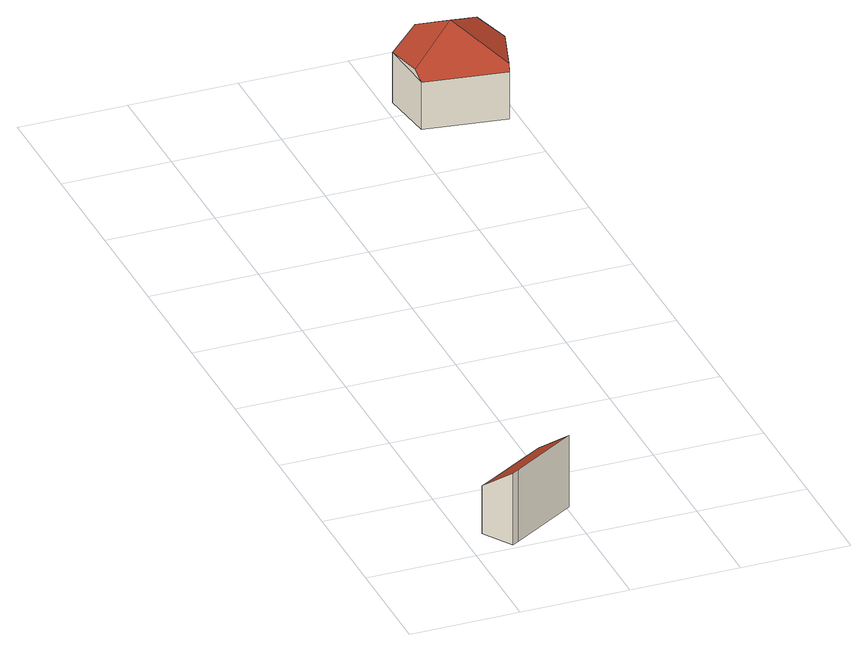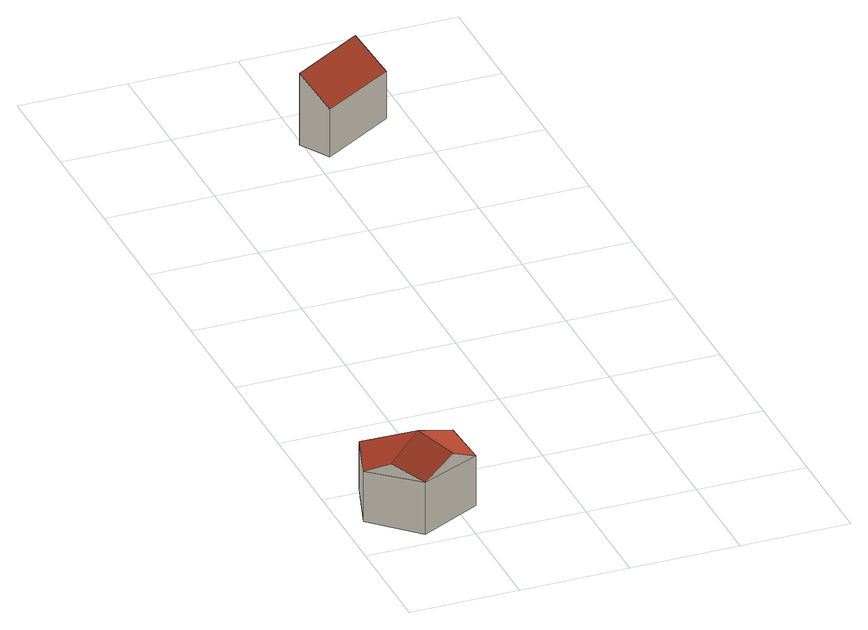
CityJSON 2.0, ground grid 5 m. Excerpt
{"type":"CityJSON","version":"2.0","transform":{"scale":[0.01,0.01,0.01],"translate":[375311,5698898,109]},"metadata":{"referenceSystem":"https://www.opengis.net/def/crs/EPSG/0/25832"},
"CityObjects":{
"building1":{"type":"Building","attributes":{"Gemeindeschluessel":"05911000","Geometrietyp2DReferenz":"3000","function":"31001_1010","roofType":"2100","measuredHeight":3.5},"geometry":[{"type":"Solid","lod":"2","boundaries":[[[[0,1,2,3]],[[4,5,1,0]],[[6,7,5,4]],[[8,9,7,6]],[[3,2,9,8]],[[6,4,0,3,8]],[[1,5,7,9,2]]]],"semantics":{"surfaces":[{"type":"WallSurface"},{"type":"RoofSurface"},{"type":"GroundSurface"}],"values":[[0,0,0,0,0,1,2]]}}]},
"building2":{"type":"Building","attributes":{"Gemeindeschluessel":"05911000","Geometrietyp2DReferenz":"3000","function":"31001_1313","roofType":"5000","measuredHeight":3.87,"storeysAboveGround":1},"geometry":[{"type":"Solid","lod":"2","boundaries":[[[[10,11,12,13]],[[14,15,11,10]],[[16,17,15,14]],[[18,19,17,16]],[[13,12,19,18]],[[20,21,22,18,16]],[[21,23,13,22]],[[24,10,23,21]],[[14,24,21,20]],[[14,20,16]],[[13,23,10]],[[18,22,13]],[[10,24,14]],[[11,15,17,19,12]]]],"semantics":{"surfaces":[{"type":"WallSurface"},{"type":"RoofSurface"},{"type":"GroundSurface"}],"values":[[0,0,0,0,0,1,1,1,1,0,0,0,0,2]]}}]}
},
"vertices":[
[91,164,312],[91,164,81],[177,25,81],[177,25,431],[427,371,312],[427,371,81],[512,232,431],[512,232,81],[209,45,431],[209,45,81],
[1267,3590,443],[1267,3590,188],[980,3446,188],[980,3446,432],[1469,3394,434],[1469,3394,188],[1389,3138,418],[1389,3138,188],[1012,3195,418],[1012,3195,188],[1398,3168,441],[1219,3384,575],[1006,3246,454],[1109,3511,507],[1377,3483,499]
]}
